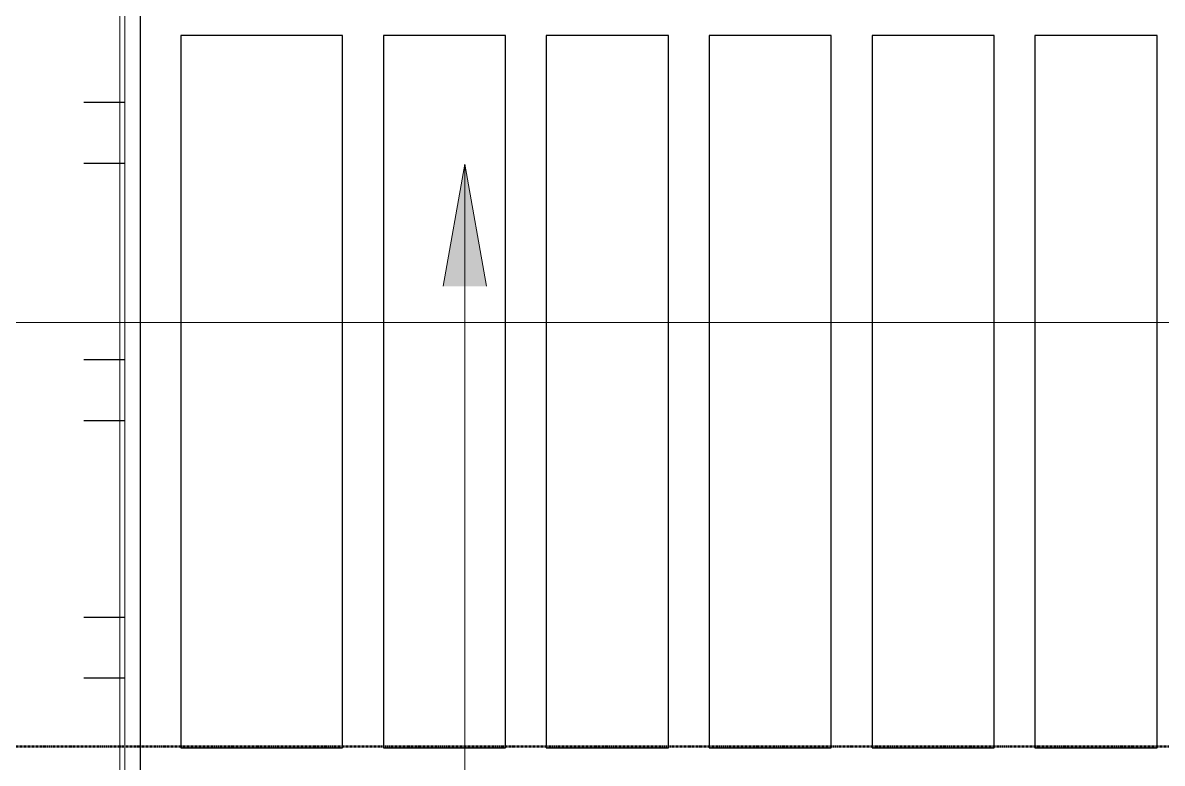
# Model space of a CAD drawing. Header units: millimetres. Extents: x -853228 to -744682, y -17776 to 32484.
# Drawn here: x -794218 to -791420, y 5099 to 6918 of the extents above; entities that cross this region are included whole.
import ezdxf
from ezdxf.xclip import XClip

# ---------------------------------------------------------------- set-up
doc = ezdxf.new("R2010")
doc.units = ezdxf.units.MM
doc.header["$XCLIPFRAME"] = 0
doc.linetypes.add('DPA_Grid _ Level 100', pattern=[10, 5.5, -1.6, 1.3, -1.6])
doc.layers.add('000 - WIPEOUT', color=250, linetype='Continuous')
doc.layers.add('A11_ALU.SOLID SHEET', color=2, linetype='Continuous')
for name, color, linetype, lineweight in [('A-ANNO-NOTE', 3, 'Continuous', 25), ('A-CLNG', 2, 'Continuous', 9), ('A-CLNG-PATT', 2, 'Continuous', 9), ('G-ANNO-SECL', 3, 'Continuous', 9), ('G-ANNO-TEXT', 3, 'Continuous', 9), ('WALL-E', 2, 'Continuous', 9)]:
    doc.layers.add(name, color=color, linetype=linetype, lineweight=lineweight)

# ---------------------------------------------------------------- blocks, each defined once
blk = doc.blocks.new('DPA_AN_Section Line - UP-Left-16605513-4281-01 ENLARGED LOWER PLATFORM LEVEL - REFLECTED CEILING PLAN - SHEET 2')
at = {"layer": 'A-ANNO-NOTE', "lineweight": 9}
blk.add_line((7.5, 0), (200, 0), dxfattribs=at)
blk = doc.blocks.new('*U516')
at = {"layer": 'A-CLNG'}
blk.add_line((7715, 4315), (7715, 549.8), dxfattribs=at)
blk = doc.blocks.new('*U902')
at = {"color": 3}
for points in [[(-875, 3550), (875, 3550), (875, 3250), (-875, 3250)], [(-875, 3150), (875, 3150), (875, 2850), (-875, 2850)], [(-875, 2750), (875, 2750), (875, 2450), (-875, 2450)], [(-875, 2350), (875, 2350), (875, 2050), (-875, 2050)], [(-875, 1950), (875, 1950), (875, 1650), (-875, 1650)]]:
    blk.add_wipeout(points, dxfattribs=at).dxf.layer = '000 - WIPEOUT'
at = {"layer": 'A11_ALU.SOLID SHEET', "color": 0, "linetype": 'ByBlock'}
for points in [[(-875, 3250), (875, 3250), (875, 3550), (-875, 3550)], [(-875, 2850), (875, 2850), (875, 3150), (-875, 3150)], [(-875, 2450), (875, 2450), (875, 2750), (-875, 2750)], [(-875, 2050), (875, 2050), (875, 2350), (-875, 2350)], [(-875, 1650), (875, 1650), (875, 1950), (-875, 1950)]]:
    blk.add_lwpolyline(points, close=True, dxfattribs=at)
blk = doc.blocks.new('*U904')
at = {"layer": 'Defpoints'}
blk.add_point((0, 0), dxfattribs=at)
blk.add_wipeout([(875, 250), (875, 647), (-875, 647), (-875, 250)]).dxf.layer = '000 - WIPEOUT'
at = {"layer": 'A11_ALU.SOLID SHEET', "color": 0}
blk.add_lwpolyline([(875, 250), (875, 647), (-875, 647), (-875, 250)], close=True, dxfattribs=at)
at = {"layer": 'Defpoints'}
blk.add_point((0, 400), dxfattribs=at)
blk = doc.blocks.new('*U986')
blk.add_lwpolyline([(-38349, 4315), (-38349, 2757.5), (-41450, 2757.5), (-41450, 4315), (-49246.8, 4315), (-49246.8, 550), (-30509.1, 550), (-30509.1, 4315), (-38349, 4315)])
at = {"layer": 'A11_ALU.SOLID SHEET', "linetype": 'ByBlock', "rotation": 90}
blk.add_blockref('*U902', (-45100, 2432.5), dxfattribs=at)
blk.add_blockref('*U904', (-48500, 2432.5), dxfattribs=at)

msp = doc.modelspace()

# ---------------------------------------------------------------- block references
ref = msp.add_blockref('*U986', (-744682.4, 3579))
XClip(ref).set_block_clipping_path([(-104690.1238047113, -9620.0077451946), (-34092.6543255158, 14393.0014498748)])

# ---------------------------------------------------------------- next in the draw order: hatches: boundary and pattern name
at = {"layer": 'A-CLNG-PATT', "lineweight": 25}
h = msp.add_hatch(dxfattribs=at)
h.set_pattern_fill('FP_5', color=256, style=0, pattern_type=2)
h.set_pattern_definition([(180, (-1534658, 786583), (-5e-13, -4414), [3600, 0]), (0, (-1538258, 785983), (0, -4414), [3600, 0]), (90, (-1534658, 785083), (3600, -2e-13), [4414, 0]), (90, (-1538258, 785083), (3600, -2e-13), [4414, 0]), (180, (-1534658, 787215), (-5e-13, -4414), [3600, 0]), (0, (-1538258, 786733), (0, -4414), [3600, 0]), (180, (-1534658, 787365), (-5e-13, -4414), [3600, 0]), (0, (-1538258, 785233), (0, -4414), [3600, 0]), (0, (-1538258, 785833), (0, -4414), [3600, 0]), (180, (-1534658, 787847), (-5e-13, -4414), [3600, 0]), (180, (-1534658, 787997), (-5e-13, -4414), [3600, 0]), (180, (-1534658, 789347), (-5e-13, -4414), [3600, 0]), (0, (-1538258, 788747), (0, -4414), [3600, 0]), (0, (-1538258, 788597), (0, -4414), [3600, 0])])
h.paths.add_polyline_path([(-796267.4, 4128.8), (-793967.4, 4129), (-793967.4, 7894), (-794067.6, 7894), (-794067.6, 4129), (-796267.4, 4129)])
at = {"layer": 'G-ANNO-TEXT'}
msp.add_hatch(color=7, dxfattribs=at).paths.add_polyline_path([(-793132.3, 6570.8), (-793185.2, 6270.8), (-793079.4, 6270.8)])

# ---------------------------------------------------------------- next in the draw order: linework, layer by layer
msp.add_spline([(-835882.4, 3579), (-801682.4, 12088.5), (-758836, 27096.5), (-744682.4, 3579)], degree=3)
at = {"layer": 'G-ANNO-SECL', "linetype": 'DPA_Grid _ Level 100', "lineweight": 50}
msp.add_line((-851364.9, 5139.9), (-776603.8, 5139.9), dxfattribs=at)
at = {"layer": 'G-ANNO-TEXT', "color": 10}
for p, q in [((-793132.3, 6570.8), (-793185.2, 6270.8)), ((-793079.4, 6270.8), (-793132.3, 6570.8)), ((-793132.3, 6570.8), (-793132.3, -2897.8))]:
    msp.add_line(p, q, dxfattribs=at)
at = {"layer": 'WALL-E'}
for p, q in [((-793979.2, 7894), (-793979.2, 4129)), ((-793929.2, 7894), (-793929.2, 4129)), ((-793929.2, 4129), (-793929.2, 7894))]:
    msp.add_line(p, q, dxfattribs=at)

# ---------------------------------------------------------------- next in the draw order: block references
msp.add_blockref('*U516', (-801682.4, 3579))
at = {"layer": 'A-ANNO-NOTE', "xscale": 100, "yscale": 100, "zscale": 100}
msp.add_blockref('DPA_AN_Section Line - UP-Left-16605513-4281-01 ENLARGED LOWER PLATFORM LEVEL - REFLECTED CEILING PLAN - SHEET 2', (-796500, 6181.7), dxfattribs=at)

doc.saveas('drawing.dxf')
